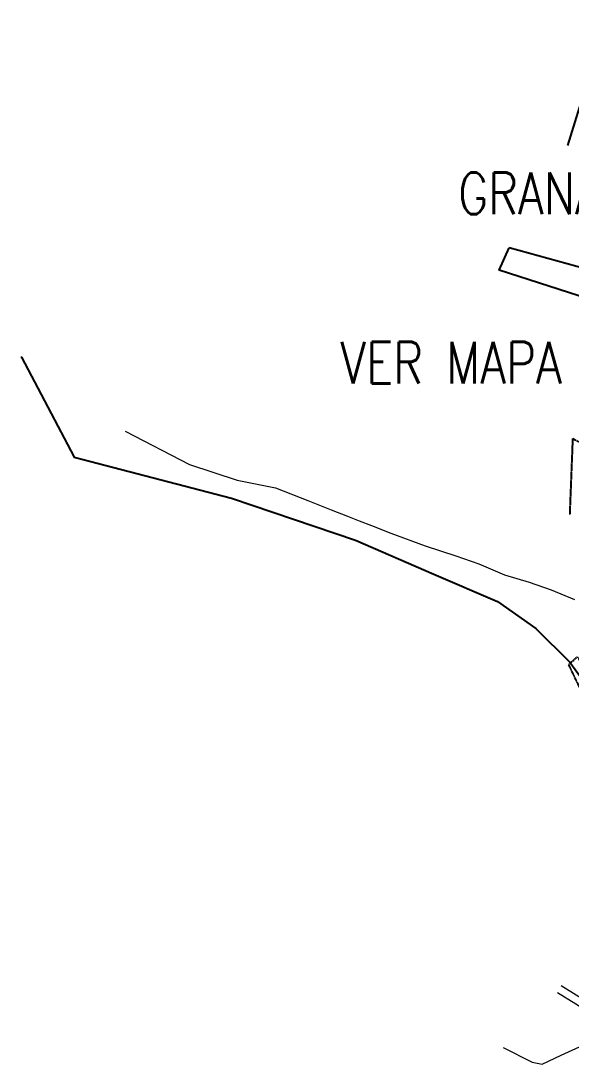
# Model space of a CAD drawing. Header units: metres. Extents: x 619047 to 657292, y 1301217 to 1319844.
# Drawn here: x 648632 to 648896, y 1318170 to 1318672 of the extents above; entities that cross this region are included whole.
import ezdxf
from ezdxf.enums import TextEntityAlignment as Align

# ---------------------------------------------------------------- set-up
doc = ezdxf.new("R2010")
doc.units = ezdxf.units.M
doc.linetypes.add('HIDDEN', pattern=[0.375, 0.25, -0.125])
doc.layers.add('2', color=1, linetype='Continuous')
doc.layers.add('44', color=7, linetype='Continuous')
doc.layers.add('4861', color=7, linetype='Continuous', lineweight=0)
doc.layers.add('CALLES', color=7, linetype='Continuous', lineweight=0)
doc.styles.add('ROMANS', font='ROMANS', dxfattribs={"height": 0.2})

msp = doc.modelspace()

# ---------------------------------------------------------------- linework, layer by layer
at = {"layer": '2', "color": 1, "linetype": 'Continuous'}
msp.add_line((648934.62073, 1318543.51333), (648865.87773, 1318562.63833), dxfattribs=at)
for points in [[(648912.09173, 1318671.61033), (648903.03873, 1318641.18233), (648893.98573, 1318611.72033)], [(648932.68873, 1318528.80533), (648861.20673, 1318551.90233), (648865.87773, 1318562.63833)], [(648631.52473, 1318510.11933), (648631.77873, 1318510.11933), (648657.13373, 1318462.04833), (648732.56873, 1318442.38133), (648792.24873, 1318422.22533), (648829.83173, 1318405.91033), (648860.30473, 1318392.65633), (648878.83773, 1318379.66933), (648895.08073, 1318363.63633), (648918.92673, 1318330.81733), (648928.81773, 1318314.03033), (648943.51873, 1318281.22333)]]:
    msp.add_lwpolyline(points, dxfattribs=at)
at = {"layer": '2', "color": 1, "linetype": 'HIDDEN'}
for points in [[(648895.15673, 1318434.46433), (648896.56973, 1318470.94933), (648916.80373, 1318460.18633)], [(648905.14773, 1318340.41233), (648894.53773, 1318362.41833), (648898.66173, 1318366.14533), (648913.24173, 1318343.01633)]]:
    msp.add_lwpolyline(points, dxfattribs=at)
at = {"layer": '4861', "color": 21, "linetype": 'Continuous', "lineweight": 13}
msp.add_lwpolyline([(648863.09673, 1318178.44633), (648877.04673, 1318171.45233), (648881.79773, 1318170.47633), (648890.87473, 1318174.78533), (648903.23573, 1318180.31133), (648917.36573, 1318186.77433), (648897.94573, 1318199.31433), (648889.13373, 1318204.70733)], dxfattribs=at)
at = {"layer": 'CALLES', "color": 21, "linetype": 'Continuous', "lineweight": 13}
for points in [[(648681.63373, 1318474.50533), (648712.51873, 1318458.48633), (648735.40873, 1318450.94333), (648753.69673, 1318447.32933), (648769.21873, 1318441.20633), (648780.56173, 1318436.69733), (648788.38273, 1318433.75233), (648794.01273, 1318431.51333), (648799.89973, 1318429.20133), (648809.20273, 1318425.46933), (648825.66973, 1318419.41133), (648840.40073, 1318414.60433), (648851.38073, 1318410.74033), (648863.64773, 1318405.47533), (648875.56373, 1318401.91233), (648886.07773, 1318398.22933), (648897.26573, 1318393.68133)], [(648890.85373, 1318208.18333), (648899.34973, 1318202.89333), (648918.49373, 1318192.13333), (648927.60073, 1318195.53433), (648932.20873, 1318202.60633), (648937.44373, 1318210.66533), (648942.14773, 1318217.75533), (648946.46773, 1318224.83633), (648949.08273, 1318228.16233)]]:
    msp.add_lwpolyline(points, dxfattribs=at)

# ---------------------------------------------------------------- texts
at = {"layer": '44', "color": 7, "linetype": 'Continuous', "style": 'ROMANS', "width": 0.8}
for s, p in [('GRANADA', (648889.07474, 1318588.71329)), ('VER MAPA URBANO', (648886.75274, 1318507.38225))]:
    msp.add_text(s, height=20, rotation=359.9999611, dxfattribs=at).set_placement(p, align=Align.MIDDLE)

doc.saveas('drawing.dxf')
